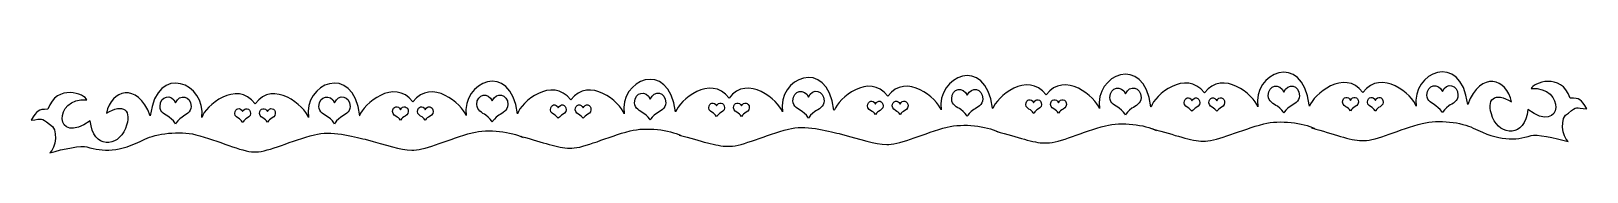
# Model space of a CAD drawing. Header units: centimetres. Extents: x -11.3 to 11.4, y 1.2 to 2.7.
import ezdxf

# ---------------------------------------------------------------- set-up
doc = ezdxf.new("R2010")
doc.units = ezdxf.units.CM
doc.header["$MEASUREMENT"] = 0
doc.layers.add('Camada 1', color=7, linetype='Continuous')

msp = doc.modelspace()

# ---------------------------------------------------------------- linework, layer by layer
at = {"layer": 'Camada 1', "color": 250}
for points, knots in [([(5.08712, 1.50744), (4.92424, 1.58888), (4.58425, 1.63465), (4.34753, 1.57438), (4.34753, 1.57438), (4.02016, 1.49109), (3.67782, 1.32501), (3.49962, 1.32501), (3.49962, 1.32501), (3.49962, 1.32501), (3.46882, 1.32501), (3.46882, 1.32501), (3.46882, 1.32501), (3.29057, 1.32501), (3.08486, 1.41052), (2.75751, 1.49384), (2.75751, 1.49384), (2.75751, 1.49384), (2.78466, 1.48707), (2.78466, 1.48707), (2.78466, 1.48707), (2.62176, 1.56851), (2.28177, 1.61428), (2.04504, 1.55401), (2.04504, 1.55401), (1.71767, 1.47072), (1.37533, 1.30464), (1.19713, 1.30464), (1.19713, 1.30464), (1.19713, 1.30464), (1.16634, 1.30463), (1.16634, 1.30463), (1.16634, 1.30463), (0.98809, 1.30463), (0.80262, 1.3766), (0.4753, 1.45989), (0.4753, 1.45989), (0.29885, 1.50479), (-0.02754, 1.5871), (-0.26429, 1.52683), (-0.26429, 1.52683), (-0.59166, 1.44354), (-0.93398, 1.27746), (-1.1122, 1.27746), (-1.1122, 1.27746), (-1.1122, 1.27746), (-1.143, 1.27746), (-1.143, 1.27746), (-1.143, 1.27746), (-1.32122, 1.27746), (-1.52699, 1.35617), (-1.85433, 1.43949), (-1.85433, 1.43949), (-1.85433, 1.43949), (-1.82718, 1.43272), (-1.82718, 1.43272), (-1.82718, 1.43272), (-1.99006, 1.51416), (-2.33002, 1.55993), (-2.5668, 1.49966), (-2.5668, 1.49966), (-2.89414, 1.41637), (-3.23649, 1.25029), (-3.41471, 1.25029), (-3.41471, 1.25029), (-3.41471, 1.25029), (-3.44551, 1.25029), (-3.44551, 1.25029), (-3.44551, 1.25029), (-3.62373, 1.25029), (-3.8227, 1.3358), (-4.15007, 1.41912), (-4.15007, 1.41912), (-4.15007, 1.41912), (-4.12327, 1.40534), (-4.12327, 1.40534), (-4.12327, 1.40534), (-4.28615, 1.48678), (-4.62611, 1.53253), (-4.86286, 1.47228), (-4.86286, 1.47228), (-5.19023, 1.38899), (-5.53257, 1.22291), (-5.7108, 1.22291), (-5.7108, 1.22291), (-5.7108, 1.22291), (-5.74159, 1.2229), (-5.74159, 1.2229), (-5.74159, 1.2229), (-5.91981, 1.2229), (-6.09129, 1.29505), (-6.41863, 1.37834), (-6.41863, 1.37834), (-6.59508, 1.42324), (-6.92147, 1.50555), (-7.15822, 1.44528), (-7.15822, 1.44528), (-7.48556, 1.36199), (-7.82791, 1.19591), (-8.00613, 1.19591), (-8.00613, 1.19591), (-8.00613, 1.19591), (-8.03693, 1.19592), (-8.03693, 1.19592), (-8.03693, 1.19592), (-8.21515, 1.19592), (-8.5575, 1.362), (-8.88487, 1.44529), (-8.88487, 1.44529), (-9.12162, 1.50554), (-9.46158, 1.45976), (-9.62446, 1.37835), (-9.62446, 1.37835), (-10.0048, 1.18819), (-10.23155, 1.19592), (-10.46668, 1.26966), (-10.46668, 1.26966), (-10.54444, 1.29405), (-10.81447, 1.23775), (-11.00466, 1.18343), (-11.00466, 1.18343), (-10.92314, 1.2378), (-10.87422, 1.54136), (-11.01006, 1.5957), (-11.01006, 1.5957), (-11.1459, 1.70439), (-11.10441, 1.66976), (-11.27898, 1.65727), (-11.27898, 1.65727), (-11.19746, 1.79313), (-11.17307, 1.81306), (-11.03723, 1.81306), (-11.03723, 1.81306), (-10.90139, 2.1934), (-10.49386, 2.03042), (-10.46668, 1.94892), (-10.46668, 1.94892), (-10.96725, 1.99398), (-10.9423, 1.27074), (-10.41858, 1.64483), (-10.41858, 1.64483), (-10.38117, 1.23332), (-10.01599, 1.26095), (-9.90733, 1.53259), (-9.90733, 1.53259), (-9.79867, 1.80426), (-9.94474, 1.90668), (-10.18168, 1.75704), (-10.18168, 1.75704), (-10.11932, 2.09372), (-9.73276, 2.21842), (-9.54573, 1.71963), (-9.54573, 1.71963), (-9.44598, 2.50518), (-8.72274, 2.18101), (-8.79757, 1.69468), (-8.79757, 1.69468), (-8.74322, 1.85769), (-8.29325, 2.24771), (-8.02155, 1.89455), (-8.02155, 1.89455), (-7.74985, 2.24772), (-7.29987, 1.85769), (-7.24553, 1.69468), (-7.24553, 1.69468), (-7.32035, 2.18101), (-6.59712, 2.5052), (-6.49737, 1.71963), (-6.49737, 1.71963), (-6.49737, 1.71963), (-6.50224, 1.72167), (-6.50224, 1.72167), (-6.50224, 1.72167), (-6.44789, 1.88468), (-5.99789, 2.2747), (-5.72622, 1.92154), (-5.72622, 1.92154), (-5.45452, 2.27471), (-5.00454, 1.88468), (-4.9502, 1.72167), (-4.9502, 1.72167), (-5.02502, 2.20797), (-4.30179, 2.53217), (-4.20204, 1.74662), (-4.20204, 1.74662), (-4.20204, 1.74662), (-4.20619, 1.74905), (-4.20619, 1.74905), (-4.20619, 1.74905), (-4.15184, 1.91206), (-3.70184, 2.30208), (-3.43014, 1.94892), (-3.43014, 1.94892), (-3.15844, 2.30209), (-2.70846, 1.91206), (-2.65412, 1.74905), (-2.65412, 1.74905), (-2.72894, 2.23538), (-2.00571, 2.55957), (-1.90596, 1.774), (-1.90596, 1.774), (-1.90596, 1.774), (-1.90368, 1.77622), (-1.90368, 1.77622), (-1.90368, 1.77622), (-1.84933, 1.93923), (-1.39933, 2.32925), (-1.12763, 1.97609), (-1.12763, 1.97609), (-0.85593, 2.32926), (-0.40595, 1.93923), (-0.35161, 1.77622), (-0.35161, 1.77622), (-0.42643, 2.26255), (0.2968, 2.58674), (0.39655, 1.80117), (0.39655, 1.80117), (0.39655, 1.80117), (0.40565, 1.80339), (0.40565, 1.80339), (0.40565, 1.80339), (0.45997, 1.9664), (0.91, 2.35642), (1.18167, 2.00326), (1.18167, 2.00326), (1.45342, 2.35643), (1.90335, 1.9664), (1.95772, 1.80339), (1.95772, 1.80339), (1.8829, 2.28972), (2.60613, 2.61391), (2.70591, 1.82834), (2.70591, 1.82834), (2.70591, 1.82834), (2.70813, 1.82376), (2.70813, 1.82376), (2.70813, 1.82376), (2.76245, 1.98677), (3.21248, 2.37679), (3.48415, 2.02363), (3.48415, 2.02363), (3.75588, 2.3768), (4.20583, 1.98677), (4.2602, 1.82376), (4.2602, 1.82376), (4.18538, 2.31009), (4.90861, 2.63428), (5.00839, 1.84871), (5.00839, 1.84871), (5.00839, 1.84871), (5.01069, 1.85091), (5.01069, 1.85091), (5.01069, 1.85091), (5.06501, 2.01392), (5.51504, 2.40394), (5.78669, 2.05078), (5.78669, 2.05078), (6.05844, 2.40395), (6.50837, 2.01392), (6.56274, 1.85091), (6.56274, 1.85091), (6.48792, 2.33724), (7.21115, 2.66143), (7.31093, 1.87586), (7.31093, 1.87586), (7.31093, 1.87586), (7.31715, 1.85803), (7.31715, 1.85803), (7.31715, 1.85803), (7.3715, 2.02104), (7.8215, 2.41104), (8.0932, 2.0579), (8.0932, 2.0579), (8.3649, 2.41107), (8.81488, 2.02104), (8.86925, 1.85803), (8.86925, 1.85803), (8.79443, 2.34436), (9.51764, 2.66853), (9.61741, 1.88298), (9.61741, 1.88298), (9.80442, 2.38177), (10.191, 2.25707), (10.25334, 1.92039), (10.25334, 1.92039), (10.01643, 2.07004), (9.87033, 1.96759), (9.97902, 1.69594), (9.97902, 1.69594), (10.08771, 1.42427), (10.45289, 1.39664), (10.4903, 1.80818), (10.4903, 1.80818), (11.01399, 1.43409), (11.03894, 2.15732), (10.53837, 2.11227), (10.53837, 2.11227), (10.56552, 2.19379), (10.97308, 2.35675), (11.10889, 1.97641), (11.10889, 1.97641), (11.24473, 1.97641), (11.26912, 1.95651), (11.35061, 1.82065), (11.35061, 1.82065), (11.17606, 1.83314), (11.21752, 1.86777), (11.08169, 1.75908), (11.08169, 1.75908), (10.94585, 1.70476), (10.9948, 1.40118), (11.07632, 1.34681), (11.07632, 1.34681), (10.88614, 1.40113), (10.6161, 1.45746), (10.53834, 1.43306), (10.53834, 1.43306), (10.3032, 1.35932), (10.07643, 1.35159), (9.69609, 1.54175), (9.69609, 1.54175), (9.53321, 1.62316), (9.19325, 1.66894), (8.9565, 1.60869), (8.9565, 1.60869), (8.62916, 1.5254), (8.28681, 1.35932), (8.10859, 1.35932), (8.10859, 1.35932), (8.10859, 1.35932), (8.07781, 1.35932), (8.07781, 1.35932), (8.07781, 1.35932), (7.89956, 1.35932), (7.67313, 1.45968), (7.34579, 1.54297), (7.34579, 1.54297), (7.34579, 1.54297), (7.38968, 1.53461), (7.38968, 1.53461), (7.38968, 1.53461), (7.2268, 1.61605), (6.88681, 1.66182), (6.65009, 1.60155), (6.65009, 1.60155), (6.32272, 1.51826), (5.98038, 1.35218), (5.80218, 1.35218), (5.80218, 1.35218), (5.80218, 1.35218), (5.77138, 1.35218), (5.77138, 1.35218), (5.77138, 1.35218), (5.59313, 1.35218), (5.36019, 1.44452), (5.03285, 1.52781), (5.03285, 1.52781), (5.03285, 1.52781), (5.08712, 1.50744), (5.08712, 1.50744)], [0, 0, 0, 0, 0.01098901, 0.01098901, 0.01098901, 0.01098901, 0.02197802, 0.02197802, 0.02197802, 0.02197802, 0.03296703, 0.03296703, 0.03296703, 0.03296703, 0.04395604, 0.04395604, 0.04395604, 0.04395604, 0.05494505, 0.05494505, 0.05494505, 0.05494505, 0.06593407, 0.06593407, 0.06593407, 0.06593407, 0.07692308, 0.07692308, 0.07692308, 0.07692308, 0.08791209, 0.08791209, 0.08791209, 0.08791209, 0.0989011, 0.0989011, 0.0989011, 0.0989011, 0.10989011, 0.10989011, 0.10989011, 0.10989011, 0.12087912, 0.12087912, 0.12087912, 0.12087912, 0.13186813, 0.13186813, 0.13186813, 0.13186813, 0.14285714, 0.14285714, 0.14285714, 0.14285714, 0.15384615, 0.15384615, 0.15384615, 0.15384615, 0.16483516, 0.16483516, 0.16483516, 0.16483516, 0.17582418, 0.17582418, 0.17582418, 0.17582418, 0.18681319, 0.18681319, 0.18681319, 0.18681319, 0.1978022, 0.1978022, 0.1978022, 0.1978022, 0.20879121, 0.20879121, 0.20879121, 0.20879121, 0.21978022, 0.21978022, 0.21978022, 0.21978022, 0.23076923, 0.23076923, 0.23076923, 0.23076923, 0.24175824, 0.24175824, 0.24175824, 0.24175824, 0.25274725, 0.25274725, 0.25274725, 0.25274725, 0.26373626, 0.26373626, 0.26373626, 0.26373626, 0.27472527, 0.27472527, 0.27472527, 0.27472527, 0.28571429, 0.28571429, 0.28571429, 0.28571429, 0.2967033, 0.2967033, 0.2967033, 0.2967033, 0.30769231, 0.30769231, 0.30769231, 0.30769231, 0.31868132, 0.31868132, 0.31868132, 0.31868132, 0.32967033, 0.32967033, 0.32967033, 0.32967033, 0.34065934, 0.34065934, 0.34065934, 0.34065934, 0.35164835, 0.35164835, 0.35164835, 0.35164835, 0.36263736, 0.36263736, 0.36263736, 0.36263736, 0.37362637, 0.37362637, 0.37362637, 0.37362637, 0.38461538, 0.38461538, 0.38461538, 0.38461538, 0.3956044, 0.3956044, 0.3956044, 0.3956044, 0.40659341, 0.40659341, 0.40659341, 0.40659341, 0.41758242, 0.41758242, 0.41758242, 0.41758242, 0.42857143, 0.42857143, 0.42857143, 0.42857143, 0.43956044, 0.43956044, 0.43956044, 0.43956044, 0.45054945, 0.45054945, 0.45054945, 0.45054945, 0.46153846, 0.46153846, 0.46153846, 0.46153846, 0.47252747, 0.47252747, 0.47252747, 0.47252747, 0.48351648, 0.48351648, 0.48351648, 0.48351648, 0.49450549, 0.49450549, 0.49450549, 0.49450549, 0.50549451, 0.50549451, 0.50549451, 0.50549451, 0.51648352, 0.51648352, 0.51648352, 0.51648352, 0.52747253, 0.52747253, 0.52747253, 0.52747253, 0.53846154, 0.53846154, 0.53846154, 0.53846154, 0.54945055, 0.54945055, 0.54945055, 0.54945055, 0.56043956, 0.56043956, 0.56043956, 0.56043956, 0.57142857, 0.57142857, 0.57142857, 0.57142857, 0.58241758, 0.58241758, 0.58241758, 0.58241758, 0.59340659, 0.59340659, 0.59340659, 0.59340659, 0.6043956, 0.6043956, 0.6043956, 0.6043956, 0.61538462, 0.61538462, 0.61538462, 0.61538462, 0.62637363, 0.62637363, 0.62637363, 0.62637363, 0.63736264, 0.63736264, 0.63736264, 0.63736264, 0.64835165, 0.64835165, 0.64835165, 0.64835165, 0.65934066, 0.65934066, 0.65934066, 0.65934066, 0.67032967, 0.67032967, 0.67032967, 0.67032967, 0.68131868, 0.68131868, 0.68131868, 0.68131868, 0.69230769, 0.69230769, 0.69230769, 0.69230769, 0.7032967, 0.7032967, 0.7032967, 0.7032967, 0.71428571, 0.71428571, 0.71428571, 0.71428571, 0.72527473, 0.72527473, 0.72527473, 0.72527473, 0.73626374, 0.73626374, 0.73626374, 0.73626374, 0.74725275, 0.74725275, 0.74725275, 0.74725275, 0.75824176, 0.75824176, 0.75824176, 0.75824176, 0.76923077, 0.76923077, 0.76923077, 0.76923077, 0.78021978, 0.78021978, 0.78021978, 0.78021978, 0.79120879, 0.79120879, 0.79120879, 0.79120879, 0.8021978, 0.8021978, 0.8021978, 0.8021978, 0.81318681, 0.81318681, 0.81318681, 0.81318681, 0.82417582, 0.82417582, 0.82417582, 0.82417582, 0.83516484, 0.83516484, 0.83516484, 0.83516484, 0.84615385, 0.84615385, 0.84615385, 0.84615385, 0.85714286, 0.85714286, 0.85714286, 0.85714286, 0.86813187, 0.86813187, 0.86813187, 0.86813187, 0.87912088, 0.87912088, 0.87912088, 0.87912088, 0.89010989, 0.89010989, 0.89010989, 0.89010989, 0.9010989, 0.9010989, 0.9010989, 0.9010989, 0.91208791, 0.91208791, 0.91208791, 0.91208791, 0.92307692, 0.92307692, 0.92307692, 0.92307692, 0.93406593, 0.93406593, 0.93406593, 0.93406593, 0.94505495, 0.94505495, 0.94505495, 0.94505495, 0.95604396, 0.95604396, 0.95604396, 0.95604396, 0.96703297, 0.96703297, 0.96703297, 0.96703297, 0.97802198, 0.97802198, 0.97802198, 0.97802198, 1, 1, 1, 1]), ([(-9.1775, 1.90728), (-9.23605, 2.04388), (-9.4024, 2.01203), (-9.40351, 1.85346), (-9.40351, 1.85346), (-9.40412, 1.76639), (-9.32429, 1.73384), (-9.27114, 1.69905), (-9.27114, 1.69905), (-9.2196, 1.66526), (-9.18293, 1.61909), (-9.17719, 1.59943), (-9.17719, 1.59943), (-9.17227, 1.61869), (-9.13142, 1.66616), (-9.08371, 1.69995), (-9.08371, 1.69995), (-9.03153, 1.73691), (-8.95073, 1.76731), (-8.95134, 1.85439), (-8.95134, 1.85439), (-8.95242, 2.01335), (-9.12167, 2.03846), (-9.1775, 1.90728)], [0, 0, 0, 0, 0.14285714, 0.14285714, 0.14285714, 0.14285714, 0.28571429, 0.28571429, 0.28571429, 0.28571429, 0.42857143, 0.42857143, 0.42857143, 0.42857143, 0.57142857, 0.57142857, 0.57142857, 0.57142857, 0.71428571, 0.71428571, 0.71428571, 0.71428571, 1, 1, 1, 1]), ([(-7.09189, 1.85444), (-7.0925, 1.76737), (-7.01169, 1.73696), (-6.95952, 1.7), (-6.95952, 1.7), (-6.91182, 1.66621), (-6.87094, 1.61875), (-6.86604, 1.59948), (-6.86604, 1.59948), (-6.8603, 1.61914), (-6.82363, 1.66531), (-6.77209, 1.6991), (-6.77209, 1.6991), (-6.71894, 1.73387), (-6.63911, 1.76644), (-6.63972, 1.85351), (-6.63972, 1.85351), (-6.6408, 2.01207), (-6.80717, 2.0439), (-6.8657, 1.90733), (-6.8657, 1.90733), (-6.92155, 2.03846), (-7.09081, 2.01335), (-7.09189, 1.85444)], [0, 0, 0, 0, 0.14285714, 0.14285714, 0.14285714, 0.14285714, 0.28571429, 0.28571429, 0.28571429, 0.28571429, 0.42857143, 0.42857143, 0.42857143, 0.42857143, 0.57142857, 0.57142857, 0.57142857, 0.57142857, 0.71428571, 0.71428571, 0.71428571, 0.71428571, 1, 1, 1, 1]), ([(-4.79653, 1.88143), (-4.79714, 1.79436), (-4.71633, 1.76395), (-4.66416, 1.72699), (-4.66416, 1.72699), (-4.61646, 1.6932), (-4.57558, 1.64571), (-4.57068, 1.62645), (-4.57068, 1.62645), (-4.56494, 1.64611), (-4.52824, 1.69228), (-4.47673, 1.72607), (-4.47673, 1.72607), (-4.42358, 1.76084), (-4.34375, 1.79341), (-4.34439, 1.88048), (-4.34439, 1.88048), (-4.34547, 2.03904), (-4.51182, 2.07087), (-4.57037, 1.9343), (-4.57037, 1.9343), (-4.62616, 2.06544), (-4.79544, 2.04033), (-4.79653, 1.88143)], [0, 0, 0, 0, 0.14285714, 0.14285714, 0.14285714, 0.14285714, 0.28571429, 0.28571429, 0.28571429, 0.28571429, 0.42857143, 0.42857143, 0.42857143, 0.42857143, 0.57142857, 0.57142857, 0.57142857, 0.57142857, 0.71428571, 0.71428571, 0.71428571, 0.71428571, 1, 1, 1, 1]), ([(-2.50044, 1.90881), (-2.50105, 1.82174), (-2.42024, 1.79133), (-2.3681, 1.75437), (-2.3681, 1.75437), (-2.3204, 1.72058), (-2.27952, 1.67309), (-2.2746, 1.65385), (-2.2746, 1.65385), (-2.26886, 1.67351), (-2.23219, 1.71968), (-2.18065, 1.75347), (-2.18065, 1.75347), (-2.1275, 1.78824), (-2.04767, 1.82081), (-2.04831, 1.90788), (-2.04831, 1.90788), (-2.04939, 2.06644), (-2.21576, 2.09827), (-2.27429, 1.9617), (-2.27429, 1.9617), (-2.33008, 2.09283), (-2.49936, 2.06772), (-2.50044, 1.90881)], [0, 0, 0, 0, 0.14285714, 0.14285714, 0.14285714, 0.14285714, 0.28571429, 0.28571429, 0.28571429, 0.28571429, 0.42857143, 0.42857143, 0.42857143, 0.42857143, 0.57142857, 0.57142857, 0.57142857, 0.57142857, 0.71428571, 0.71428571, 0.71428571, 0.71428571, 1, 1, 1, 1]), ([(-0.19791, 1.93598), (-0.19852, 1.84891), (-0.11771, 1.8185), (-0.06557, 1.78154), (-0.06557, 1.78154), (-0.01787, 1.74775), (0.02301, 1.70026), (0.02791, 1.68102), (0.02791, 1.68102), (0.03365, 1.70068), (0.07035, 1.74685), (0.12186, 1.78064), (0.12186, 1.78064), (0.17501, 1.81541), (0.25484, 1.84798), (0.25423, 1.93505), (0.25423, 1.93505), (0.25315, 2.09361), (0.08678, 2.12544), (0.02825, 1.98887), (0.02825, 1.98887), (-0.02757, 2.12), (-0.19682, 2.09489), (-0.19791, 1.93598)], [0, 0, 0, 0, 0.14285714, 0.14285714, 0.14285714, 0.14285714, 0.28571429, 0.28571429, 0.28571429, 0.28571429, 0.42857143, 0.42857143, 0.42857143, 0.42857143, 0.57142857, 0.57142857, 0.57142857, 0.57142857, 0.71428571, 0.71428571, 0.71428571, 0.71428571, 1, 1, 1, 1]), ([(2.11143, 1.96316), (2.11079, 1.87609), (2.19157, 1.84568), (2.24377, 1.80872), (2.24377, 1.80872), (2.29145, 1.77493), (2.33233, 1.72744), (2.33722, 1.7082), (2.33722, 1.7082), (2.34299, 1.72786), (2.37966, 1.77403), (2.43123, 1.80782), (2.43123, 1.80782), (2.48436, 1.84259), (2.56418, 1.87516), (2.56357, 1.96223), (2.56357, 1.96223), (2.56246, 2.12079), (2.39612, 2.15262), (2.33756, 2.01605), (2.33756, 2.01605), (2.28174, 2.1472), (2.11249, 2.12209), (2.11143, 1.96316)], [0, 0, 0, 0, 0.14285714, 0.14285714, 0.14285714, 0.14285714, 0.28571429, 0.28571429, 0.28571429, 0.28571429, 0.42857143, 0.42857143, 0.42857143, 0.42857143, 0.57142857, 0.57142857, 0.57142857, 0.57142857, 0.71428571, 0.71428571, 0.71428571, 0.71428571, 1, 1, 1, 1]), ([(4.41389, 1.98355), (4.41325, 1.89645), (4.49406, 1.86607), (4.54626, 1.82909), (4.54626, 1.82909), (4.59394, 1.7953), (4.63482, 1.74784), (4.63971, 1.72857), (4.63971, 1.72857), (4.64548, 1.74823), (4.68215, 1.7944), (4.73372, 1.82819), (4.73372, 1.82819), (4.78685, 1.86298), (4.86667, 1.89553), (4.86609, 1.9826), (4.86609, 1.9826), (4.86498, 2.14114), (4.69861, 2.17299), (4.64008, 2.03639), (4.64008, 2.03639), (4.58422, 2.16757), (4.41497, 2.14246), (4.41389, 1.98355)], [0, 0, 0, 0, 0.14285714, 0.14285714, 0.14285714, 0.14285714, 0.28571429, 0.28571429, 0.28571429, 0.28571429, 0.42857143, 0.42857143, 0.42857143, 0.42857143, 0.57142857, 0.57142857, 0.57142857, 0.57142857, 0.71428571, 0.71428571, 0.71428571, 0.71428571, 1, 1, 1, 1]), ([(6.71645, 2.01067), (6.71581, 1.9236), (6.79662, 1.89319), (6.84882, 1.85623), (6.84882, 1.85623), (6.8965, 1.82244), (6.93738, 1.77498), (6.94227, 1.75571), (6.94227, 1.75571), (6.94804, 1.77537), (6.98471, 1.82154), (7.03628, 1.85533), (7.03628, 1.85533), (7.08941, 1.8901), (7.16923, 1.92267), (7.16865, 2.00974), (7.16865, 2.00974), (7.16754, 2.16828), (7.00117, 2.20013), (6.94264, 2.06353), (6.94264, 2.06353), (6.88679, 2.19472), (6.71753, 2.16958), (6.71645, 2.01067)], [0, 0, 0, 0, 0.14285714, 0.14285714, 0.14285714, 0.14285714, 0.28571429, 0.28571429, 0.28571429, 0.28571429, 0.42857143, 0.42857143, 0.42857143, 0.42857143, 0.57142857, 0.57142857, 0.57142857, 0.57142857, 0.71428571, 0.71428571, 0.71428571, 0.71428571, 1, 1, 1, 1]), ([(9.0229, 2.01782), (9.02232, 1.93075), (9.1031, 1.90034), (9.15527, 1.86336), (9.15527, 1.86336), (9.203, 1.82957), (9.24383, 1.78211), (9.24875, 1.76284), (9.24875, 1.76284), (9.25449, 1.7825), (9.29119, 1.82867), (9.3427, 1.86246), (9.3427, 1.86246), (9.39583, 1.89723), (9.47565, 1.9298), (9.47507, 2.01687), (9.47507, 2.01687), (9.47399, 2.17543), (9.30764, 2.20726), (9.24906, 2.07069), (9.24906, 2.07069), (9.19329, 2.20184), (9.02399, 2.17673), (9.0229, 2.01782)], [0, 0, 0, 0, 0.14285714, 0.14285714, 0.14285714, 0.14285714, 0.28571429, 0.28571429, 0.28571429, 0.28571429, 0.42857143, 0.42857143, 0.42857143, 0.42857143, 0.57142857, 0.57142857, 0.57142857, 0.57142857, 0.71428571, 0.71428571, 0.71428571, 0.71428571, 1, 1, 1, 1]), ([(-8.20219, 1.77946), (-8.23177, 1.84854), (-8.31593, 1.83243), (-8.31649, 1.75223), (-8.31649, 1.75223), (-8.31678, 1.7082), (-8.27641, 1.69172), (-8.24952, 1.67415), (-8.24952, 1.67415), (-8.22346, 1.65706), (-8.20491, 1.63372), (-8.202, 1.62377), (-8.202, 1.62377), (-8.19951, 1.63351), (-8.17885, 1.6575), (-8.15472, 1.67462), (-8.15472, 1.67462), (-8.12834, 1.69327), (-8.08746, 1.7087), (-8.08775, 1.7527), (-8.08775, 1.7527), (-8.08831, 1.83311), (-8.17393, 1.84581), (-8.20219, 1.77946)], [0, 0, 0, 0, 0.14285714, 0.14285714, 0.14285714, 0.14285714, 0.28571429, 0.28571429, 0.28571429, 0.28571429, 0.42857143, 0.42857143, 0.42857143, 0.42857143, 0.57142857, 0.57142857, 0.57142857, 0.57142857, 0.71428571, 0.71428571, 0.71428571, 0.71428571, 1, 1, 1, 1]), ([(-7.95544, 1.75273), (-7.95573, 1.7087), (-7.91488, 1.6933), (-7.88847, 1.67465), (-7.88847, 1.67465), (-7.86434, 1.65753), (-7.84368, 1.63353), (-7.84119, 1.6238), (-7.84119, 1.6238), (-7.83828, 1.63375), (-7.81973, 1.65711), (-7.79367, 1.67418), (-7.79367, 1.67418), (-7.76679, 1.69177), (-7.72641, 1.70826), (-7.7267, 1.75226), (-7.7267, 1.75226), (-7.72726, 1.83246), (-7.81139, 1.84857), (-7.841, 1.77949), (-7.841, 1.77949), (-7.86926, 1.84581), (-7.95488, 1.83311), (-7.95544, 1.75273)], [0, 0, 0, 0, 0.14285714, 0.14285714, 0.14285714, 0.14285714, 0.28571429, 0.28571429, 0.28571429, 0.28571429, 0.42857143, 0.42857143, 0.42857143, 0.42857143, 0.57142857, 0.57142857, 0.57142857, 0.57142857, 0.71428571, 0.71428571, 0.71428571, 0.71428571, 1, 1, 1, 1]), ([(-5.90682, 1.80644), (-5.9364, 1.87552), (-6.02056, 1.85941), (-6.02112, 1.77921), (-6.02112, 1.77921), (-6.02141, 1.73518), (-5.98104, 1.71873), (-5.95415, 1.70113), (-5.95415, 1.70113), (-5.92809, 1.68406), (-5.90951, 1.6607), (-5.90663, 1.65075), (-5.90663, 1.65075), (-5.90414, 1.66051), (-5.88348, 1.68451), (-5.85935, 1.7016), (-5.85935, 1.7016), (-5.83297, 1.72028), (-5.79209, 1.73568), (-5.79238, 1.77968), (-5.79238, 1.77968), (-5.79295, 1.8601), (-5.87854, 1.87277), (-5.90682, 1.80644)], [0, 0, 0, 0, 0.14285714, 0.14285714, 0.14285714, 0.14285714, 0.28571429, 0.28571429, 0.28571429, 0.28571429, 0.42857143, 0.42857143, 0.42857143, 0.42857143, 0.57142857, 0.57142857, 0.57142857, 0.57142857, 0.71428571, 0.71428571, 0.71428571, 0.71428571, 1, 1, 1, 1]), ([(-5.66005, 1.77969), (-5.66037, 1.73566), (-5.61949, 1.72026), (-5.59311, 1.70161), (-5.59311, 1.70161), (-5.56898, 1.68452), (-5.54832, 1.66049), (-5.54583, 1.65076), (-5.54583, 1.65076), (-5.54292, 1.66071), (-5.52437, 1.68407), (-5.49831, 1.70114), (-5.49831, 1.70114), (-5.47143, 1.71873), (-5.43105, 1.73522), (-5.43134, 1.77922), (-5.43134, 1.77922), (-5.4319, 1.85942), (-5.51606, 1.87553), (-5.54564, 1.80645), (-5.54564, 1.80645), (-5.5739, 1.87277), (-5.65952, 1.8601), (-5.66005, 1.77969)], [0, 0, 0, 0, 0.14285714, 0.14285714, 0.14285714, 0.14285714, 0.28571429, 0.28571429, 0.28571429, 0.28571429, 0.42857143, 0.42857143, 0.42857143, 0.42857143, 0.57142857, 0.57142857, 0.57142857, 0.57142857, 0.71428571, 0.71428571, 0.71428571, 0.71428571, 1, 1, 1, 1]), ([(-3.61074, 1.83383), (-3.64032, 1.90291), (-3.72448, 1.8868), (-3.72504, 1.8066), (-3.72504, 1.8066), (-3.72533, 1.76257), (-3.68496, 1.74609), (-3.65807, 1.72852), (-3.65807, 1.72852), (-3.63201, 1.71143), (-3.61346, 1.68809), (-3.61055, 1.67814), (-3.61055, 1.67814), (-3.60806, 1.68788), (-3.5874, 1.71187), (-3.56327, 1.72899), (-3.56327, 1.72899), (-3.53689, 1.74764), (-3.49601, 1.76307), (-3.4963, 1.80707), (-3.4963, 1.80707), (-3.49689, 1.88746), (-3.58248, 1.90016), (-3.61074, 1.83383)], [0, 0, 0, 0, 0.14285714, 0.14285714, 0.14285714, 0.14285714, 0.28571429, 0.28571429, 0.28571429, 0.28571429, 0.42857143, 0.42857143, 0.42857143, 0.42857143, 0.57142857, 0.57142857, 0.57142857, 0.57142857, 0.71428571, 0.71428571, 0.71428571, 0.71428571, 1, 1, 1, 1]), ([(-3.36399, 1.80708), (-3.36428, 1.76305), (-3.3234, 1.74765), (-3.29702, 1.729), (-3.29702, 1.729), (-3.27289, 1.71188), (-3.25223, 1.68788), (-3.24974, 1.67815), (-3.24974, 1.67815), (-3.24683, 1.6881), (-3.22828, 1.71146), (-3.20222, 1.72853), (-3.20222, 1.72853), (-3.17534, 1.74612), (-3.13496, 1.76261), (-3.13525, 1.80661), (-3.13525, 1.80661), (-3.13581, 1.88681), (-3.21997, 1.90292), (-3.24955, 1.83384), (-3.24955, 1.83384), (-3.27782, 1.90016), (-3.36344, 1.88746), (-3.36399, 1.80708)], [0, 0, 0, 0, 0.14285714, 0.14285714, 0.14285714, 0.14285714, 0.28571429, 0.28571429, 0.28571429, 0.28571429, 0.42857143, 0.42857143, 0.42857143, 0.42857143, 0.57142857, 0.57142857, 0.57142857, 0.57142857, 0.71428571, 0.71428571, 0.71428571, 0.71428571, 1, 1, 1, 1]), ([(-1.30821, 1.861), (-1.33779, 1.93008), (-1.42195, 1.91397), (-1.42251, 1.83377), (-1.42251, 1.83377), (-1.4228, 1.78974), (-1.38243, 1.77326), (-1.35554, 1.75569), (-1.35554, 1.75569), (-1.32948, 1.7386), (-1.31093, 1.71526), (-1.30802, 1.70531), (-1.30802, 1.70531), (-1.30553, 1.71505), (-1.28487, 1.73904), (-1.26074, 1.75616), (-1.26074, 1.75616), (-1.23433, 1.77481), (-1.19348, 1.79024), (-1.19377, 1.83424), (-1.19377, 1.83424), (-1.19436, 1.91466), (-1.27995, 1.92736), (-1.30821, 1.861)], [0, 0, 0, 0, 0.14285714, 0.14285714, 0.14285714, 0.14285714, 0.28571429, 0.28571429, 0.28571429, 0.28571429, 0.42857143, 0.42857143, 0.42857143, 0.42857143, 0.57142857, 0.57142857, 0.57142857, 0.57142857, 0.71428571, 0.71428571, 0.71428571, 0.71428571, 1, 1, 1, 1]), ([(-1.06148, 1.83428), (-1.06177, 1.79025), (-1.02089, 1.77485), (-0.99451, 1.7562), (-0.99451, 1.7562), (-0.97038, 1.73908), (-0.94972, 1.71508), (-0.94723, 1.70535), (-0.94723, 1.70535), (-0.94432, 1.7153), (-0.92577, 1.73866), (-0.89971, 1.75573), (-0.89971, 1.75573), (-0.87283, 1.77332), (-0.83245, 1.78981), (-0.83274, 1.83381), (-0.83274, 1.83381), (-0.8333, 1.91401), (-0.91746, 1.93012), (-0.94704, 1.86104), (-0.94704, 1.86104), (-0.97531, 1.92736), (-1.06093, 1.91466), (-1.06148, 1.83428)], [0, 0, 0, 0, 0.14285714, 0.14285714, 0.14285714, 0.14285714, 0.28571429, 0.28571429, 0.28571429, 0.28571429, 0.42857143, 0.42857143, 0.42857143, 0.42857143, 0.57142857, 0.57142857, 0.57142857, 0.57142857, 0.71428571, 0.71428571, 0.71428571, 0.71428571, 1, 1, 1, 1]), ([(1.0011, 1.8882), (0.97152, 1.95728), (0.88736, 1.94117), (0.8868, 1.86097), (0.8868, 1.86097), (0.88654, 1.81694), (0.92688, 1.80046), (0.95379, 1.78289), (0.95379, 1.78289), (0.9798, 1.7658), (0.99837, 1.74246), (1.00131, 1.73251), (1.00131, 1.73251), (1.00377, 1.74225), (1.02446, 1.76624), (1.04859, 1.78336), (1.04859, 1.78336), (1.07494, 1.80201), (1.11585, 1.81744), (1.11553, 1.86144), (1.11553, 1.86144), (1.11498, 1.94183), (1.02936, 1.95453), (1.0011, 1.8882)], [0, 0, 0, 0, 0.14285714, 0.14285714, 0.14285714, 0.14285714, 0.28571429, 0.28571429, 0.28571429, 0.28571429, 0.42857143, 0.42857143, 0.42857143, 0.42857143, 0.57142857, 0.57142857, 0.57142857, 0.57142857, 0.71428571, 0.71428571, 0.71428571, 0.71428571, 1, 1, 1, 1]), ([(1.24785, 1.86145), (1.24756, 1.81742), (1.28841, 1.80202), (1.31482, 1.78337), (1.31482, 1.78337), (1.33895, 1.76625), (1.35959, 1.74225), (1.3621, 1.73252), (1.3621, 1.73252), (1.36496, 1.74247), (1.3835, 1.76583), (1.40962, 1.7829), (1.40962, 1.7829), (1.43648, 1.80049), (1.47688, 1.81698), (1.47656, 1.86098), (1.47656, 1.86098), (1.476, 1.94118), (1.39187, 1.95729), (1.36226, 1.88821), (1.36226, 1.88821), (1.334, 1.95453), (1.24841, 1.94183), (1.24785, 1.86145)], [0, 0, 0, 0, 0.14285714, 0.14285714, 0.14285714, 0.14285714, 0.28571429, 0.28571429, 0.28571429, 0.28571429, 0.42857143, 0.42857143, 0.42857143, 0.42857143, 0.57142857, 0.57142857, 0.57142857, 0.57142857, 0.71428571, 0.71428571, 0.71428571, 0.71428571, 1, 1, 1, 1]), ([(3.30359, 1.90857), (3.27404, 1.97765), (3.18985, 1.96154), (3.18929, 1.88134), (3.18929, 1.88134), (3.18903, 1.83731), (3.22937, 1.82083), (3.25628, 1.80326), (3.25628, 1.80326), (3.28229, 1.78617), (3.30086, 1.76283), (3.3038, 1.75288), (3.3038, 1.75288), (3.30626, 1.76264), (3.32695, 1.78661), (3.35108, 1.80373), (3.35108, 1.80373), (3.37743, 1.82241), (3.41834, 1.83781), (3.41802, 1.88181), (3.41802, 1.88181), (3.41746, 1.9622), (3.33185, 1.9749), (3.30359, 1.90857)], [0, 0, 0, 0, 0.14285714, 0.14285714, 0.14285714, 0.14285714, 0.28571429, 0.28571429, 0.28571429, 0.28571429, 0.42857143, 0.42857143, 0.42857143, 0.42857143, 0.57142857, 0.57142857, 0.57142857, 0.57142857, 0.71428571, 0.71428571, 0.71428571, 0.71428571, 1, 1, 1, 1]), ([(3.55034, 1.88182), (3.55008, 1.83779), (3.5909, 1.82239), (3.61733, 1.80374), (3.61733, 1.80374), (3.64146, 1.78662), (3.6621, 1.76262), (3.66461, 1.75289), (3.66461, 1.75289), (3.66747, 1.76284), (3.68601, 1.7862), (3.71213, 1.80327), (3.71213, 1.80327), (3.73899, 1.82086), (3.77939, 1.83735), (3.77907, 1.88135), (3.77907, 1.88135), (3.77851, 1.96155), (3.69438, 1.97766), (3.66477, 1.90858), (3.66477, 1.90858), (3.63649, 1.9749), (3.55089, 1.9622), (3.55034, 1.88182)], [0, 0, 0, 0, 0.14285714, 0.14285714, 0.14285714, 0.14285714, 0.28571429, 0.28571429, 0.28571429, 0.28571429, 0.42857143, 0.42857143, 0.42857143, 0.42857143, 0.57142857, 0.57142857, 0.57142857, 0.57142857, 0.71428571, 0.71428571, 0.71428571, 0.71428571, 1, 1, 1, 1]), ([(5.60615, 1.93572), (5.5766, 2.0048), (5.49241, 1.98869), (5.49185, 1.90849), (5.49185, 1.90849), (5.49159, 1.86446), (5.53193, 1.84798), (5.55884, 1.83041), (5.55884, 1.83041), (5.58485, 1.81332), (5.60342, 1.78998), (5.60636, 1.78003), (5.60636, 1.78003), (5.60882, 1.78979), (5.62951, 1.81376), (5.65364, 1.83088), (5.65364, 1.83088), (5.67999, 1.84956), (5.7209, 1.86496), (5.72058, 1.90896), (5.72058, 1.90896), (5.72, 1.98935), (5.63441, 2.00205), (5.60615, 1.93572)], [0, 0, 0, 0, 0.14285714, 0.14285714, 0.14285714, 0.14285714, 0.28571429, 0.28571429, 0.28571429, 0.28571429, 0.42857143, 0.42857143, 0.42857143, 0.42857143, 0.57142857, 0.57142857, 0.57142857, 0.57142857, 0.71428571, 0.71428571, 0.71428571, 0.71428571, 1, 1, 1, 1]), ([(5.8529, 1.90897), (5.85261, 1.86494), (5.89343, 1.84954), (5.91987, 1.83089), (5.91987, 1.83089), (5.944, 1.81377), (5.96464, 1.78977), (5.96715, 1.78004), (5.96715, 1.78004), (5.97001, 1.78999), (5.98855, 1.81335), (6.01467, 1.83042), (6.01467, 1.83042), (6.04153, 1.84801), (6.08193, 1.8645), (6.08161, 1.9085), (6.08161, 1.9085), (6.08105, 1.9887), (5.99692, 2.00481), (5.96731, 1.93573), (5.96731, 1.93573), (5.93905, 2.00205), (5.85346, 1.98935), (5.8529, 1.90897)], [0, 0, 0, 0, 0.14285714, 0.14285714, 0.14285714, 0.14285714, 0.28571429, 0.28571429, 0.28571429, 0.28571429, 0.42857143, 0.42857143, 0.42857143, 0.42857143, 0.57142857, 0.57142857, 0.57142857, 0.57142857, 0.71428571, 0.71428571, 0.71428571, 0.71428571, 1, 1, 1, 1]), ([(7.9126, 1.94284), (7.88302, 2.01192), (7.79886, 1.99581), (7.7983, 1.91561), (7.7983, 1.91561), (7.79801, 1.87158), (7.83841, 1.85513), (7.86527, 1.83753), (7.86527, 1.83753), (7.89133, 1.82046), (7.90991, 1.7971), (7.91279, 1.78715), (7.91279, 1.78715), (7.9153, 1.79691), (7.93594, 1.82091), (7.96007, 1.838), (7.96007, 1.838), (7.98645, 1.85668), (8.02733, 1.87208), (8.02706, 1.91608), (8.02706, 1.91608), (8.02651, 1.99649), (7.94086, 2.00917), (7.9126, 1.94284)], [0, 0, 0, 0, 0.14285714, 0.14285714, 0.14285714, 0.14285714, 0.28571429, 0.28571429, 0.28571429, 0.28571429, 0.42857143, 0.42857143, 0.42857143, 0.42857143, 0.57142857, 0.57142857, 0.57142857, 0.57142857, 0.71428571, 0.71428571, 0.71428571, 0.71428571, 1, 1, 1, 1]), ([(8.15935, 1.91609), (8.15909, 1.87206), (8.19994, 1.85666), (8.22634, 1.83801), (8.22634, 1.83801), (8.25047, 1.82092), (8.27111, 1.79689), (8.27362, 1.78716), (8.27362, 1.78716), (8.27653, 1.79711), (8.29508, 1.82047), (8.32114, 1.83754), (8.32114, 1.83754), (8.34802, 1.85513), (8.3884, 1.87162), (8.38813, 1.91562), (8.38813, 1.91562), (8.38757, 1.99582), (8.30341, 2.01193), (8.27383, 1.94285), (8.27383, 1.94285), (8.24555, 2.00917), (8.15991, 1.99649), (8.15935, 1.91609)], [0, 0, 0, 0, 0.14285714, 0.14285714, 0.14285714, 0.14285714, 0.28571429, 0.28571429, 0.28571429, 0.28571429, 0.42857143, 0.42857143, 0.42857143, 0.42857143, 0.57142857, 0.57142857, 0.57142857, 0.57142857, 0.71428571, 0.71428571, 0.71428571, 0.71428571, 1, 1, 1, 1])]:
    msp.add_open_spline(points, degree=3, knots=knots, dxfattribs=at)

doc.saveas('drawing.dxf')
